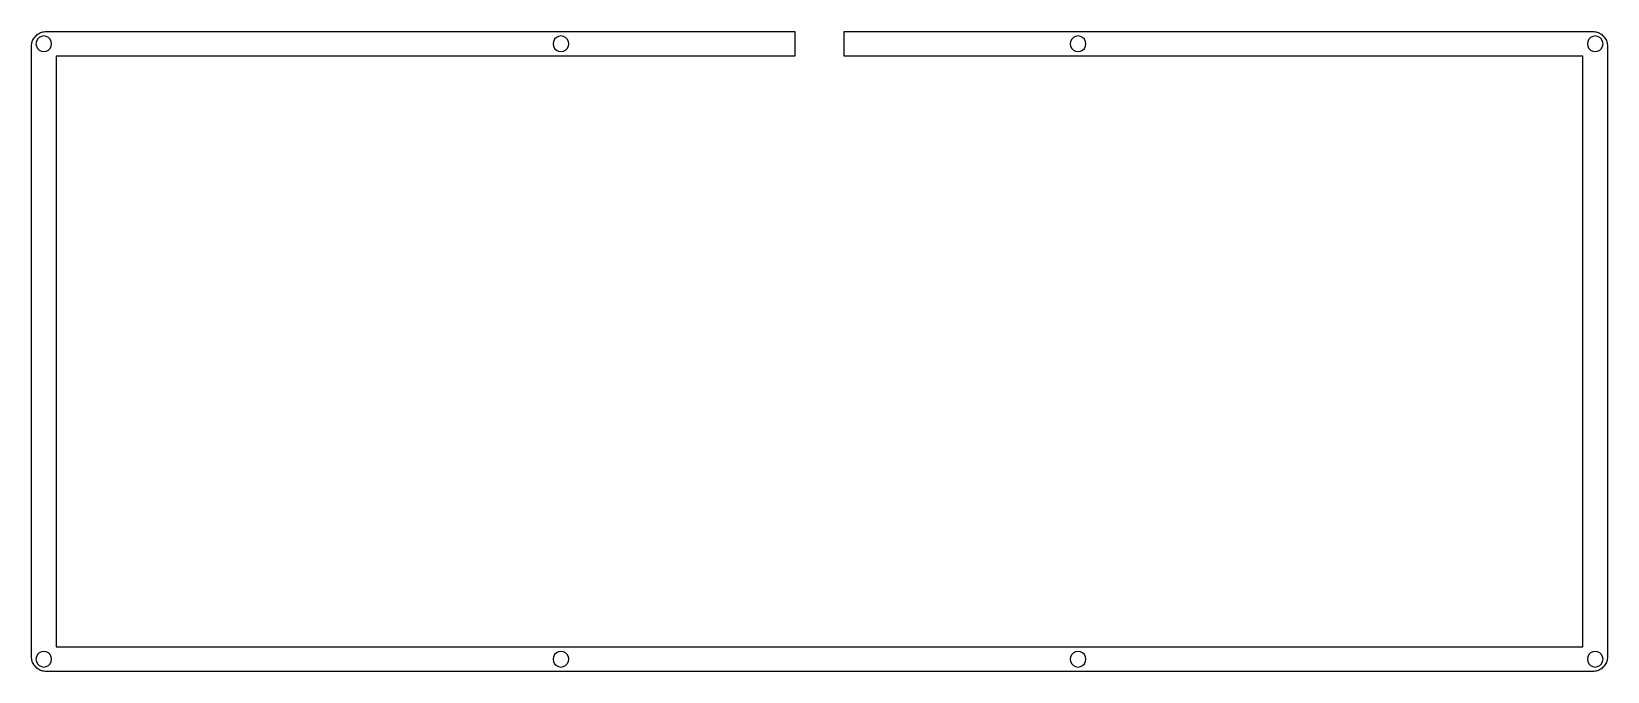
# Model space of a CAD drawing. Extents: x 0 to 321, y 0 to 130.
import ezdxf

# ---------------------------------------------------------------- set-up
doc = ezdxf.new("R2010")
doc.units = 0
doc.header["$MEASUREMENT"] = 0

msp = doc.modelspace()

# ---------------------------------------------------------------- linework, layer by layer
at = {"color": 0}
for p, q in [((0.177767, 128.133), (0.241157, 128.36)), ((0.241157, 128.36), (0.323839, 128.58)), ((0.323839, 128.58), (0.421679, 128.794)), ((0.421679, 128.794), (0.537436, 129.001)), ((0.537436, 129.001), (0.666972, 129.197)), ((0.666972, 129.197), (0.813043, 129.381)), ((0.813043, 129.381), (0.972894, 129.555)), ((0.972894, 129.555), (1.14653, 129.715)), ((1.08314, 128.421), (1.00459, 127.929)), ((1.30914, 128.866), (1.08314, 128.421)), ((1.14653, 129.715), (1.33119, 129.861)), ((1.66191, 129.219), (1.30914, 128.866)), ((1.33119, 129.861), (1.52687, 129.99)), ((1.52687, 129.99), (1.73357, 130.106)), ((2.10702, 129.445), (1.66191, 129.219)), ((1.73357, 130.106), (1.94717, 130.204)), ((1.94717, 130.204), (2.16765, 130.286)), ((2.59898, 129.523), (2.10702, 129.445)), ((2.16765, 130.286), (2.39503, 130.35)), ((2.39503, 130.35), (2.62516, 130.397)), ((3.09232, 129.445), (2.59898, 129.523)), ((2.62516, 130.397), (2.85943, 130.423)), ((2.85943, 130.423), (3.09507, 130.433)), ((3.53741, 129.219), (3.09232, 129.445)), ((3.09507, 130.433), (155.506, 130.433)), ((3.89019, 128.866), (3.53741, 129.219)), ((4.11621, 128.421), (3.89019, 128.866)), ((4.19474, 127.929), (4.11621, 128.421)), ((106.35, 128.421), (106.273, 127.927)), ((106.576, 128.866), (106.35, 128.421)), ((106.929, 129.219), (106.576, 128.866)), ((107.374, 129.445), (106.929, 129.219)), ((107.867, 129.522), (107.374, 129.445)), ((108.359, 129.445), (107.867, 129.522)), ((108.804, 129.219), (108.359, 129.445)), ((109.157, 128.866), (108.804, 129.219)), ((109.383, 128.421), (109.157, 128.866)), ((109.463, 127.927), (109.383, 128.421)), ((155.506, 130.433), (155.506, 125.422)), ((165.495, 125.422), (165.495, 130.433)), ((165.495, 130.433), (317.906, 130.433)), ((211.617, 128.421), (211.54, 127.927)), ((211.843, 128.866), (211.617, 128.421)), ((212.196, 129.219), (211.843, 128.866)), ((212.641, 129.445), (212.196, 129.219)), ((213.134, 129.522), (212.641, 129.445)), ((213.626, 129.445), (213.134, 129.522)), ((214.071, 129.219), (213.626, 129.445)), ((214.424, 128.866), (214.071, 129.219)), ((214.65, 128.421), (214.424, 128.866)), ((214.73, 127.927), (214.65, 128.421)), ((316.884, 128.421), (316.807, 127.927)), ((317.11, 128.866), (316.884, 128.421)), ((317.464, 129.219), (317.11, 128.866)), ((317.908, 129.445), (317.464, 129.219)), ((317.906, 130.433), (318.142, 130.423)), ((318.401, 129.522), (317.908, 129.445)), ((318.142, 130.423), (318.375, 130.397)), ((318.375, 130.397), (318.607, 130.35)), ((318.893, 129.445), (318.401, 129.522)), ((318.607, 130.35), (318.834, 130.286)), ((318.834, 130.286), (319.054, 130.204)), ((319.338, 129.219), (318.893, 129.445)), ((319.054, 130.204), (319.268, 130.106)), ((319.268, 130.106), (319.473, 129.99)), ((319.691, 128.866), (319.338, 129.219)), ((319.473, 129.99), (319.669, 129.861)), ((319.669, 129.861), (319.855, 129.715)), ((319.917, 128.421), (319.691, 128.866)), ((319.855, 129.715), (320.027, 129.555)), ((319.997, 127.927), (319.917, 128.421)), ((320.027, 129.555), (320.187, 129.381)), ((320.187, 129.381), (320.333, 129.197)), ((320.333, 129.197), (320.464, 129.001)), ((320.464, 129.001), (320.58, 128.794)), ((320.58, 128.794), (320.678, 128.58)), ((320.678, 128.58), (320.759, 128.36)), ((320.759, 128.36), (320.824, 128.133)), ((0.095085, 127.433), (0.104731, 127.669)), ((0.095085, 3.12263), (0.095085, 127.433)), ((0.104731, 127.669), (0.130914, 127.903)), ((0.130914, 127.903), (0.177767, 128.133)), ((1.00459, 127.929), (1.08314, 127.435)), ((1.08314, 127.435), (1.30914, 126.99)), ((1.30914, 126.99), (1.66191, 126.638)), ((1.66191, 126.638), (2.10702, 126.412)), ((2.10702, 126.412), (2.59898, 126.333)), ((2.59898, 126.333), (3.09232, 126.412)), ((3.09232, 126.412), (3.53741, 126.638)), ((3.53741, 126.638), (3.89019, 126.99)), ((3.89019, 126.99), (4.11621, 127.435)), ((4.11621, 127.435), (4.19474, 127.929)), ((155.506, 125.422), (5.10427, 125.422)), ((5.10427, 125.422), (5.10427, 5.13182)), ((106.273, 127.927), (106.35, 127.435)), ((106.35, 127.435), (106.576, 126.99)), ((106.576, 126.99), (106.929, 126.638)), ((106.929, 126.638), (107.374, 126.412)), ((107.374, 126.412), (107.867, 126.331)), ((107.867, 126.331), (108.359, 126.412)), ((108.359, 126.412), (108.804, 126.638)), ((108.804, 126.638), (109.157, 126.99)), ((109.157, 126.99), (109.383, 127.435)), ((109.383, 127.435), (109.463, 127.927)), ((315.896, 125.422), (165.495, 125.422)), ((211.54, 127.927), (211.617, 127.435)), ((211.617, 127.435), (211.843, 126.99)), ((211.843, 126.99), (212.196, 126.638)), ((212.196, 126.638), (212.641, 126.412)), ((212.641, 126.412), (213.134, 126.331)), ((213.134, 126.331), (213.626, 126.412)), ((213.626, 126.412), (214.071, 126.638)), ((214.071, 126.638), (214.424, 126.99)), ((214.424, 126.99), (214.65, 127.435)), ((214.65, 127.435), (214.73, 127.927)), ((315.896, 5.13182), (315.896, 125.422)), ((316.807, 127.927), (316.884, 127.435)), ((316.884, 127.435), (317.11, 126.99)), ((317.11, 126.99), (317.464, 126.638)), ((317.464, 126.638), (317.908, 126.412)), ((317.908, 126.412), (318.401, 126.331)), ((318.401, 126.331), (318.893, 126.412)), ((318.893, 126.412), (319.338, 126.638)), ((319.338, 126.638), (319.691, 126.99)), ((319.691, 126.99), (319.917, 127.435)), ((319.917, 127.435), (319.997, 127.927)), ((320.824, 128.133), (320.869, 127.903)), ((320.869, 127.903), (320.897, 127.669)), ((320.897, 127.669), (320.906, 127.433)), ((320.906, 127.433), (320.906, 3.12263)), ((1.30914, 3.56362), (1.08314, 3.11988)), ((1.66191, 3.91777), (1.30914, 3.56362)), ((2.10702, 4.14376), (1.66191, 3.91777)), ((2.59898, 4.22233), (2.10702, 4.14376)), ((3.09232, 4.14376), (2.59898, 4.22233)), ((3.53741, 3.91777), (3.09232, 4.14376)), ((3.89019, 3.56362), (3.53741, 3.91777)), ((4.11621, 3.11988), (3.89019, 3.56362)), ((5.10427, 5.13182), (315.896, 5.13182)), ((106.576, 3.56362), (106.35, 3.11988)), ((106.929, 3.91777), (106.576, 3.56362)), ((107.374, 4.14376), (106.929, 3.91777)), ((107.867, 4.22233), (107.374, 4.14376)), ((108.359, 4.14376), (107.867, 4.22233)), ((108.804, 3.91777), (108.359, 4.14376)), ((109.157, 3.56362), (108.804, 3.91777)), ((109.383, 3.11988), (109.157, 3.56362)), ((211.843, 3.56362), (211.617, 3.11988)), ((212.196, 3.91777), (211.843, 3.56362)), ((212.641, 4.14376), (212.196, 3.91777)), ((213.134, 4.22233), (212.641, 4.14376)), ((213.626, 4.14376), (213.134, 4.22233)), ((214.071, 3.91777), (213.626, 4.14376)), ((214.424, 3.56362), (214.071, 3.91777)), ((214.65, 3.11988), (214.424, 3.56362)), ((317.11, 3.56362), (316.884, 3.11988)), ((317.464, 3.91777), (317.11, 3.56362)), ((317.908, 4.14376), (317.464, 3.91777)), ((318.401, 4.22233), (317.908, 4.14376)), ((318.893, 4.14376), (318.401, 4.22233)), ((319.338, 3.91777), (318.893, 4.14376)), ((319.691, 3.56362), (319.338, 3.91777)), ((319.917, 3.11988), (319.691, 3.56362)), ((0.104731, 2.88561), (0.095085, 3.12263)), ((0.130914, 2.65272), (0.104731, 2.88561)), ((0.177767, 2.42121), (0.130914, 2.65272)), ((0.241157, 2.19384), (0.177767, 2.42121)), ((0.323839, 1.97335), (0.241157, 2.19384)), ((0.421679, 1.75975), (0.323839, 1.97335)), ((0.537436, 1.55443), (0.421679, 1.75975)), ((0.666972, 1.35874), (0.537436, 1.55443)), ((0.813043, 1.17271), (0.666972, 1.35874)), ((0.972894, 1.00046), (0.813043, 1.17271)), ((1.14653, 0.840602), (0.972894, 1.00046)), ((1.08314, 3.11988), (1.00459, 2.62654)), ((1.00459, 2.62654), (1.08314, 2.13458)), ((1.08314, 2.13458), (1.30914, 1.68947)), ((1.33119, 0.694531), (1.14653, 0.840602)), ((1.30914, 1.68947), (1.66191, 1.3367)), ((1.52687, 0.563619), (1.33119, 0.694531)), ((1.73357, 0.447862), (1.52687, 0.563619)), ((1.66191, 1.3367), (2.10702, 1.1107)), ((1.94717, 0.350022), (1.73357, 0.447862)), ((2.16765, 0.268718), (1.94717, 0.350022)), ((2.10702, 1.1107), (2.59898, 1.03077)), ((2.39503, 0.20395), (2.16765, 0.268718)), ((2.62516, 0.158474), (2.39503, 0.20395)), ((2.59898, 1.03077), (3.09232, 1.1107)), ((2.85943, 0.130914), (2.62516, 0.158474)), ((3.09507, 0.122645), (2.85943, 0.130914)), ((3.09232, 1.1107), (3.53741, 1.3367)), ((317.906, 0.121267), (3.09507, 0.122645)), ((3.53741, 1.3367), (3.89019, 1.68947)), ((3.89019, 1.68947), (4.11621, 2.13458)), ((4.19474, 2.62654), (4.11621, 3.11988)), ((4.11621, 2.13458), (4.19474, 2.62654)), ((106.35, 3.11988), (106.271, 2.62654)), ((106.271, 2.62654), (106.35, 2.13458)), ((106.35, 2.13458), (106.576, 1.68947)), ((106.576, 1.68947), (106.929, 1.3367)), ((106.929, 1.3367), (107.374, 1.1107)), ((107.374, 1.1107), (107.867, 1.03077)), ((107.867, 1.03077), (108.359, 1.1107)), ((108.359, 1.1107), (108.804, 1.3367)), ((108.804, 1.3367), (109.157, 1.68947)), ((109.157, 1.68947), (109.383, 2.13458)), ((109.463, 2.62654), (109.383, 3.11988)), ((109.383, 2.13458), (109.463, 2.62654)), ((211.617, 3.11988), (211.54, 2.62654)), ((211.54, 2.62654), (211.617, 2.13458)), ((211.617, 2.13458), (211.843, 1.68947)), ((211.843, 1.68947), (212.196, 1.3367)), ((212.196, 1.3367), (212.641, 1.1107)), ((212.641, 1.1107), (213.134, 1.03077)), ((213.134, 1.03077), (213.626, 1.1107)), ((213.626, 1.1107), (214.071, 1.3367)), ((214.071, 1.3367), (214.424, 1.68947)), ((214.424, 1.68947), (214.65, 2.13458)), ((214.73, 2.62654), (214.65, 3.11988)), ((214.65, 2.13458), (214.73, 2.62654)), ((316.884, 3.11988), (316.807, 2.62654)), ((316.807, 2.62654), (316.884, 2.13458)), ((316.884, 2.13458), (317.11, 1.68947)), ((317.11, 1.68947), (317.464, 1.3367)), ((317.464, 1.3367), (317.908, 1.1107)), ((318.142, 0.130914), (317.906, 0.121267)), ((317.908, 1.1107), (318.401, 1.03077)), ((318.375, 0.158474), (318.142, 0.130914)), ((318.607, 0.20395), (318.375, 0.158474)), ((318.401, 1.03077), (318.893, 1.1107)), ((318.834, 0.268718), (318.607, 0.20395)), ((319.054, 0.350022), (318.834, 0.268718)), ((318.893, 1.1107), (319.338, 1.3367)), ((319.268, 0.447862), (319.054, 0.350022)), ((319.473, 0.563619), (319.268, 0.447862)), ((319.338, 1.3367), (319.691, 1.68947)), ((319.669, 0.694531), (319.473, 0.563619)), ((319.855, 0.840602), (319.669, 0.694531)), ((319.691, 1.68947), (319.917, 2.13458)), ((320.027, 1.00046), (319.855, 0.840602)), ((319.997, 2.62654), (319.917, 3.11988)), ((319.917, 2.13458), (319.997, 2.62654)), ((320.187, 1.17271), (320.027, 1.00046)), ((320.333, 1.35874), (320.187, 1.17271)), ((320.464, 1.55443), (320.333, 1.35874)), ((320.58, 1.75975), (320.464, 1.55443)), ((320.678, 1.97335), (320.58, 1.75975)), ((320.759, 2.19384), (320.678, 1.97335)), ((320.824, 2.42121), (320.759, 2.19384)), ((320.869, 2.65272), (320.824, 2.42121)), ((320.897, 2.88561), (320.869, 2.65272)), ((320.906, 3.12263), (320.897, 2.88561))]:
    msp.add_line(p, q, dxfattribs=at)

doc.saveas('drawing.dxf')
